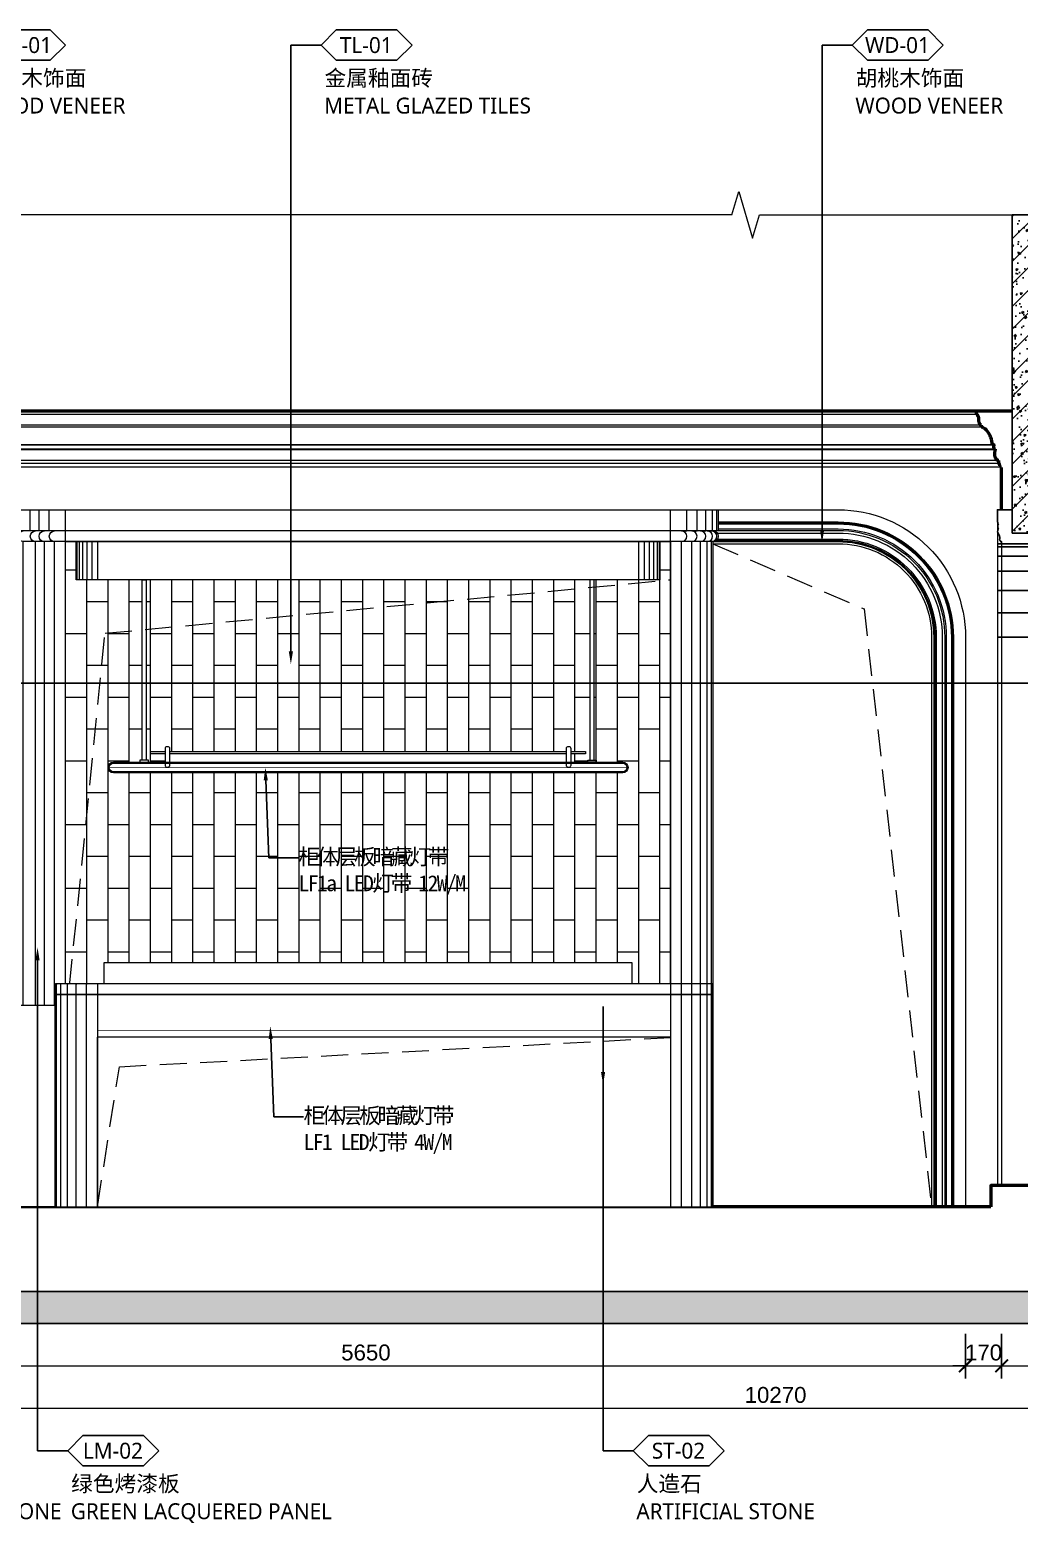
# Model space of a CAD drawing. Header units: millimetres. Extents: x 6321 to 120763, y -355 to 15211.
# Drawn here: x 86588 to 91249, y -225 to 6817 of the extents above; entities that cross this region are included whole.
import ezdxf
from ezdxf import colors
from ezdxf.entities.mleader import LeaderData, LeaderLine
from ezdxf.enums import TextEntityAlignment as Align
from ezdxf.math import Vec2, Vec3

# ---------------------------------------------------------------- set-up
doc = ezdxf.new("R2010")
doc.units = ezdxf.units.MM
doc.set_wipeout_variables(frame=1)
for name, pattern in [('_ACM-G-HIDDEN', [4.7625, 3.175, -1.5875]), ('D04-03 - PANTRY CABINET DETAIL 1$0$ACM-G-CENTER2', [28.575, 19.05, -3.175, 3.175, -3.175]), ('D04-03 - PANTRY CABINET DETAIL 1$0$DASHED', [19.05, 12.7, -6.35])]:
    doc.linetypes.add(name, pattern=pattern)
for name, color, linetype in [('0 @ 30 (1)', 7, 'Continuous'), ('WALL', 7, 'Continuous'), ('WALL TYPE$0$G-ANNO-NOTE-CH', 7, 'Continuous')]:
    doc.layers.add(name, color=color, linetype=linetype)
for name, color, linetype, lineweight in [('_ACM-A-ANNO-DIMS', 2, 'Continuous', 13), ('_ACM-A-ANNO-DIMS @ 30 (2)', 2, 'Continuous', 13), ('_ACM-A-DETL-PATT', 8, 'Continuous', 0), ('_ACM-A-DETL-THIN', 2, 'Continuous', 9), ('_ACM-A-ELVE-HACH', 251, 'Continuous', 9), ('_ACM-A-ELVE-HIDD', 1, '_ACM-G-HIDDEN', 13), ('_ACM-A-ELVE-MEDM', 3, 'Continuous', 25), ('_ACM-A-ELVE-THIK', 5, 'Continuous', 50), ('_ACM-A-GRID-DIMS', 2, 'Continuous', 18)]:
    doc.layers.add(name, color=color, linetype=linetype, lineweight=lineweight)
doc.styles.add('Arial', font='ARIALUNI.ttf')
doc.styles.add('Arial_1', font='arial.ttf', dxfattribs={"height": 75})
doc.styles.add('MtXpl_', font='SimSun.ttf')
doc.styles.add('WALL TYPE$0$Aecom Chinese', font='Microsoft YaHei.ttf')
doc.dimstyles.new('Aec-Arch-M-注释性', dxfattribs={"dimscale": 2, "dimtxt": 2.5, "dimasz": 2, "dimexe": 2, "dimexo": 2, "dimgap": 0.8, "dimtad": 1, "dimdec": 0, "dimrnd": 5, "dimzin": 3, "dimdsep": 46, "dimtxsty": 'Arial', "dimblk": 'WALL TYPE$0$_ArchTick', "dimcen": 2.5, "dimdle": 2, "dimclrd": 256, "dimclrt": 256, "dimazin": 2, "dimtfac": 0.75, "dimtdec": 0, "dimtix": 1, "dimtmove": 2, "dimatfit": 2, "dimfxl": 5, "dimfxlon": 1, "dimtolj": 1, "dimtzin": 0, "dimlwd": -1, "dimarcsym": 0})

# ---------------------------------------------------------------- blocks, each defined once
blk = doc.blocks.new('*U84')
at = {"color": 250}
for p, q in [((0, 590), (0, 0)), ((113.9, 590), (113.9, 0)), ((220, 590), (220, 0)), ((311.1, 590), (311.1, 0)), ((381.1, 590), (381.1, 0)), ((425, 590), (425, 0)), ((440, 590), (440, 0))]:
    blk.add_line(p, q, dxfattribs=at)
blk = doc.blocks.new('*U106')
h = blk.add_hatch(color=250)
h.dxf.hatch_style = 1
h.paths.add_polyline_path([(8790.7, -50), (8790.7, 100), (-2401.3, 100), (-2401.3, -50)])
blk.add_lwpolyline([(8790.7, -50), (8790.7, 100), (-2401.3, 100), (-2401.3, -50)], close=True)
blk = doc.blocks.new('*U107')
h = blk.add_hatch()
h.set_pattern_fill('0-钢筋混凝土001-DOM', color=250, scale=15, pattern_type=2)
h.set_pattern_definition([(45, (-250, -884.64), (-53.033, 53.033), []), (50, (-250, -884.64), (107.58903, -9.4128), [11.25, -123.75]), (355, (-250, -884.64), (-20.8127, 112.8288), [9, -99]), (100.4514, (-241.03, -885.42), (86.7764, 103.4159), [9.561, -105.1713]), (46.1842, (-250, -854.64), (160.0862, -24.8279), [16.875, -185.625]), (96.6356, (-236.66, -856.7), (140.1994, 146.1177), [14.3415, -157.757]), (351.1842, (-250, -854.64), (140.1993, 146.1178), [13.5, -148.5]), (21, (-235, -862.14), (89.53606, -60.39283), [11.25, -123.75]), (326, (-235, -862.14), (36.4973, 108.7725), [9, -99]), (71.4514, (-227.54, -867.17), (126.0334, 48.3796), [9.561, -105.1713]), (37.5, (-250, -884.64), (1.82398, 49.93408), [0.75, -97.8, 0.75, -100.5, 0.75, -99.375]), (7.5, (-250, -884.64), (39.46043, 59.16176), [0.75, -57.3, 0.75, -95.55, 0.75, -37.875]), (327.5, (-283.45, -884.64), (80.07337, -3.38323), [0.75, -37.5, 0.75, -117, 0.75, -155.25]), (317.5, (-298.45, -884.64), (87.47793, 15.01575), [0.75, -48.75, 0.75, -77.7, 0.75, -110.25])])
h.paths.add_polyline_path([(11880.4, -7843.9), (12330.4, -7843.9), (12330.4, -9344.2), (11880.4, -9344.2)])
blk.add_lwpolyline([(11880.4, -7843.9), (12330.4, -7843.9), (12330.4, -9344.2), (11880.4, -9344.2)], close=True)
blk = doc.blocks.new('K_1208044515')
at = {"layer": '_ACM-A-ELVE-THIK'}
for points in [[(60, 0), (60, -16.2)], [(34.1, -76.1), (34.3, -66.9)], [(-25.6, -161.5), (-24.3, -159.2), (-17.8, -159.2)], [(-60, -465.4), (-60, -265.4)], [(-60, -265.4), (-52.8, -265.4)], [(-46.3, -246.9), (-46.3, -233.1)]]:
    blk.add_lwpolyline(points, dxfattribs=at)
blk.add_lwpolyline([(-32, -182.3), (-30.8, -180, -3.820271)], format="xyb", dxfattribs=at)
for points in [[(34.3, -66.9), (35.3, -66.8), (37.2, -66.2), (39.9, -64.3), (42, -61.8), (44.4, -57.3), (46.2, -50.9), (46.7, -47.4), (46.8, -43.8)], [(46.8, -43.8), (46.8, -42), (46.8, -40.1), (47.2, -34.7), (47.9, -31.2), (48.9, -27.9), (50.1, -24.9), (51.5, -22.3), (54.1, -19.1), (56, -17.6), (57.9, -16.6), (59, -16.3), (60, -16.2)], [(-17.8, -159.2), (-9.5, -124.6), (-3, -109.8), (17.1, -84.5), (23.7, -80.1), (34.1, -76.1)], [(-46.3, -233.1), (-44.4, -233.1), (-42.4, -232.8), (-38.7, -231), (-35.3, -227.8), (-33.7, -225.7), (-31.1, -220.6), (-30.1, -217.7), (-29.2, -214.6), (-28.5, -211.4), (-28.1, -208.1), (-27.8, -204.6), (-28, -197.7), (-28.4, -194.3), (-29, -191.1), (-29.8, -188), (-30.8, -185), (-32, -182.3)], [(-30.8, -180), (-30, -180.2), (-29.3, -180.2), (-28.5, -180), (-27.8, -179.7), (-27.1, -179.2), (-26.5, -178.6), (-25.3, -176.9), (-24.4, -174.8), (-23.8, -172.4), (-23.6, -169.8), (-23.7, -167.2), (-23.9, -165.9), (-24.6, -163.5), (-25.6, -161.5)], [(-52.8, -265.4), (-52.2, -258.8), (-51.5, -255.9), (-50.4, -252.7), (-48.4, -249.2), (-46.3, -246.9)]]:
    blk.add_spline(points, degree=3, dxfattribs=at)
blk = doc.blocks.new('WALL TYPE$0$_ArchTick')
at = {"color": 0, "linetype": 'ByBlock', "const_width": 0.15}
blk.add_lwpolyline([(-0.5, -0.5), (0.5, 0.5)], dxfattribs=at)
blk = doc.blocks.new('*D244')
at = {"layer": '_ACM-A-ANNO-DIMS', "color": 0, "lineweight": -2, "transparency": 16777216}
for p, q in [((91166.6, 670.7), (91166.6, 460.7)), ((91716.4, 670.7), (91716.4, 460.7))]:
    blk.add_line(p, q, dxfattribs=at)
at = {"layer": '_ACM-A-ANNO-DIMS', "transparency": 16777216}
blk.add_line((91106.6, 520.7), (91776.4, 520.7), dxfattribs=at)
at = {"layer": 'Defpoints', "color": 0, "transparency": 16777216}
for p in [(91166.6, 1730.7), (91716.4, 1730.7), (91716.4, 520.7)]:
    blk.add_point(p, dxfattribs=at)
at = {"layer": '_ACM-A-ANNO-DIMS', "transparency": 16777216, "xscale": 60, "yscale": 60, "zscale": 60, "rotation": 180}
blk.add_blockref('WALL TYPE$0$_ArchTick', (91166.6, 520.7), dxfattribs=at)
at = {"layer": '_ACM-A-ANNO-DIMS', "transparency": 16777216, "xscale": 60, "yscale": 60, "zscale": 60}
blk.add_blockref('WALL TYPE$0$_ArchTick', (91716.4, 520.7), dxfattribs=at)
at = {"layer": '_ACM-A-ANNO-DIMS', "transparency": 16777216, "insert": (91441.5, 583), "char_height": 75, "attachment_point": 5, "style": 'Arial'}
blk.add_mtext('\\A1;550', dxfattribs=at)
blk = doc.blocks.new('*D245')
at = {"layer": '_ACM-A-ANNO-DIMS', "color": 0, "lineweight": -2, "transparency": 16777216}
for p, q in [((90996.5, 670.7), (90996.5, 460.7)), ((91166.6, 670.7), (91166.6, 460.7))]:
    blk.add_line(p, q, dxfattribs=at)
at = {"layer": '_ACM-A-ANNO-DIMS', "transparency": 16777216}
for p, q in [((90996.5, 520.7), (90936.5, 520.7)), ((90996.5, 520.7), (91166.6, 520.7)), ((91166.6, 520.7), (91226.6, 520.7))]:
    blk.add_line(p, q, dxfattribs=at)
at = {"layer": 'Defpoints', "color": 0, "transparency": 16777216}
for p in [(90996.5, 1730.7), (91166.6, 1730.7), (91166.6, 520.7)]:
    blk.add_point(p, dxfattribs=at)
at = {"layer": '_ACM-A-ANNO-DIMS', "transparency": 16777216, "xscale": 60, "yscale": 60, "zscale": 60}
blk.add_blockref('WALL TYPE$0$_ArchTick', (90996.5, 520.7), dxfattribs=at)
at = {"layer": '_ACM-A-ANNO-DIMS', "transparency": 16777216, "xscale": 60, "yscale": 60, "zscale": 60, "rotation": 180}
blk.add_blockref('WALL TYPE$0$_ArchTick', (91166.6, 520.7), dxfattribs=at)
at = {"layer": '_ACM-A-ANNO-DIMS', "transparency": 16777216, "insert": (91081.5, 583), "char_height": 75, "attachment_point": 5, "style": 'Arial'}
blk.add_mtext('\\A1;170', dxfattribs=at)
blk = doc.blocks.new('*D246')
at = {"layer": '_ACM-A-ANNO-DIMS', "color": 0, "lineweight": -2, "transparency": 16777216}
for p, q in [((85346.5, 670.7), (85346.5, 460.7)), ((90996.5, 670.7), (90996.5, 460.7))]:
    blk.add_line(p, q, dxfattribs=at)
at = {"layer": '_ACM-A-ANNO-DIMS', "transparency": 16777216}
blk.add_line((85286.5, 520.7), (91056.5, 520.7), dxfattribs=at)
at = {"layer": 'Defpoints', "color": 0, "transparency": 16777216}
for p in [(85346.5, 1730.7), (90996.5, 1730.7), (90996.5, 520.7)]:
    blk.add_point(p, dxfattribs=at)
at = {"layer": '_ACM-A-ANNO-DIMS', "transparency": 16777216, "xscale": 60, "yscale": 60, "zscale": 60, "rotation": 180}
blk.add_blockref('WALL TYPE$0$_ArchTick', (85346.5, 520.7), dxfattribs=at)
at = {"layer": '_ACM-A-ANNO-DIMS', "transparency": 16777216, "xscale": 60, "yscale": 60, "zscale": 60}
blk.add_blockref('WALL TYPE$0$_ArchTick', (90996.5, 520.7), dxfattribs=at)
at = {"layer": '_ACM-A-ANNO-DIMS', "transparency": 16777216, "insert": (88171.5, 583), "char_height": 75, "attachment_point": 5, "style": 'Arial'}
blk.add_mtext('\\A1;5650', dxfattribs=at)
blk = doc.blocks.new('*D248')
at = {"layer": '_ACM-A-ANNO-DIMS', "color": 0, "lineweight": -2, "transparency": 16777216}
for p, q in [((84966.6, 470.7), (84966.6, 260.7)), ((95236.5, 470.7), (95236.5, 260.7))]:
    blk.add_line(p, q, dxfattribs=at)
at = {"layer": '_ACM-A-ANNO-DIMS', "transparency": 16777216}
blk.add_line((84906.6, 320.7), (95296.5, 320.7), dxfattribs=at)
at = {"layer": 'Defpoints', "color": 0, "transparency": 16777216}
for p in [(84966.6, 1730.7), (95236.5, 1730.7), (95236.5, 320.7)]:
    blk.add_point(p, dxfattribs=at)
at = {"layer": '_ACM-A-ANNO-DIMS', "transparency": 16777216, "xscale": 60, "yscale": 60, "zscale": 60, "rotation": 180}
blk.add_blockref('WALL TYPE$0$_ArchTick', (84966.6, 320.7), dxfattribs=at)
at = {"layer": '_ACM-A-ANNO-DIMS', "transparency": 16777216, "xscale": 60, "yscale": 60, "zscale": 60}
blk.add_blockref('WALL TYPE$0$_ArchTick', (95236.5, 320.7), dxfattribs=at)
at = {"layer": '_ACM-A-ANNO-DIMS', "transparency": 16777216, "insert": (90101.5, 383), "char_height": 75, "attachment_point": 5, "style": 'Arial'}
blk.add_mtext('\\A1;10270', dxfattribs=at)
blk = doc.blocks.new('*U94')
for p, q in [((-0.65, 0), (-59.96, 0)), ((0.65, 0), (59.96, 0))]:
    blk.add_line(p, q)
blk.add_lwpolyline([(-0.65, 0), (-0.325, 1.1), (0.325, -1.1), (0.65, 0)])
blk = doc.blocks.new('A$Cde24ed31')
at = {"layer": '_ACM-A-DETL-PATT', "linetype": 'D04-03 - PANTRY CABINET DETAIL 1$0$DASHED', "ltscale": 0.15}
for p, q in [((-300, 329.2), (300, 329.2)), ((-300, 318.8), (300, 318.8))]:
    blk.add_line(p, q, dxfattribs=at)
for points in [[(-300, 460), (300, 460), (300, 0), (-300, 0)], [(-47.8, 405.9), (47.8, 405.9), (47.8, 361.1), (-47.8, 361.1)], [(-224.5, 257.4), (224.5, 257.4), (224.5, 52.1), (-224.5, 52.1)]]:
    blk.add_lwpolyline(points, close=True, dxfattribs=at)
blk = doc.blocks.new('*U113')
at = {"color": 250}
for p, q in [((0, 180), (0, 0)), ((25.9, 180), (25.9, 0)), ((50, 180), (50, 0)), ((70.7, 180), (70.7, 0)), ((86.6, 180), (86.6, 0)), ((96.6, 180), (96.6, 0)), ((100, 180), (100, 0))]:
    blk.add_line(p, q, dxfattribs=at)
blk = doc.blocks.new('*U114')
at = {"color": 250}
for p, q in [((0, 180), (0, 0)), ((25.9, 180), (25.9, 0)), ((50, 180), (50, 0)), ((70.7, 180), (70.7, 0)), ((86.6, 180), (86.6, 0)), ((96.6, 180), (96.6, 0)), ((100, 180), (100, 0))]:
    blk.add_line(p, q, dxfattribs=at)
blk = doc.blocks.new('K_1208153682')
at = {"layer": '_ACM-A-DETL-THIN'}
for points in [[(-862, -50), (2232, -50, 0.414214), (2235, -47), (2235, -3, 0.414214), (2232, 0), (-862, 0, 0.414214), (-865, -3), (-865, -47, 0.414214)], [(-865, -1050), (2235, -1050), (2235, -53, 0.414214), (2232, -50), (-862, -50, 0.414214), (-865, -53)]]:
    blk.add_lwpolyline(points, format="xyb", close=True, dxfattribs=at)
at = {"layer": '_ACM-A-DETL-THIN', "color": 8}
for points in [[(-858.2, -1050), (-858.2, -53, -0.414214), (-855.2, -50, -0.414214), (-858.2, -47), (-858.2, -3, -0.414214), (-855.2, 0)], [(-838.2, -1050), (-838.2, -53, -0.414214), (-835.2, -50, -0.414214), (-838.2, -47), (-838.2, -3, -0.414214), (-835.2, 0)], [(-806.4, -1050), (-806.4, -53, -0.414214), (-803.4, -50, -0.414214), (-806.4, -47), (-806.4, -3, -0.414214), (-803.4, 0)], [(-765, -1050), (-765, -53, -0.414214), (-762, -50, -0.414214), (-765, -47), (-765, -3, -0.414214), (-762, 0)], [(-716.8, -1050), (-716.8, -53, -0.414214), (-713.8, -50, -0.414214), (-716.8, -47), (-716.8, -3, -0.414214), (-713.8, 0)], [(2086.8, -1050), (2086.8, -53, 0.414214), (2083.8, -50, 0.414214), (2086.8, -47), (2086.8, -3, 0.414214), (2083.8, 0)], [(2135, -1050), (2135, -53, 0.414214), (2132, -50, 0.414214), (2135, -47), (2135, -3, 0.414214), (2132, 0)], [(2176.4, -1050), (2176.4, -53, 0.414214), (2173.4, -50, 0.414214), (2176.4, -47), (2176.4, -3, 0.414214), (2173.4, 0)], [(2208.2, -1050), (2208.2, -53, 0.414214), (2205.2, -50, 0.414214), (2208.2, -47), (2208.2, -3, 0.414214), (2205.2, 0)], [(2228.2, -1050), (2228.2, -53, 0.414214), (2225.2, -50, 0.414214), (2228.2, -47), (2228.2, -3, 0.414214), (2225.2, 0)]]:
    blk.add_lwpolyline(points, format="xyb", dxfattribs=at)
for points in [[(-665, 0), (-665, -1050)], [(2035, 0), (2035, -1050)]]:
    blk.add_lwpolyline(points, dxfattribs=at)
at = {"layer": '_ACM-A-DETL-THIN'}
blk.add_lwpolyline([(-2235, -100), (-865, -100), (-865, -1050), (-2235, -1050)], close=True, dxfattribs=at)
blk.add_lwpolyline([(-665, -1050), (-665, -253, -0.414214), (-662, -250), (2032, -250, -0.414214), (2035, -253), (2035, -1050)], format="xyb", dxfattribs=at)
at = {"layer": '_ACM-A-ELVE-HIDD', "linetype": 'D04-03 - PANTRY CABINET DETAIL 1$0$ACM-G-CENTER2', "ltscale": 10, "const_width": 3}
blk.add_lwpolyline([(-665, -220), (2035, -220)], dxfattribs=at)
at = {"layer": '_ACM-A-ELVE-HIDD', "ltscale": 40}
blk.add_lwpolyline([(-665, -1050), (-561.5, -390.5), (2035, -252.8)], dxfattribs=at)
blk = doc.blocks.new('海龙_1212181108')
blk.add_wipeout([(-865, -100), (-2235, -100), (-2235, -1050), (2235, -1050), (2235, 0), (-865, 0)]).dxf.layer = '_ACM-A-DETL-THIN'
blk.add_blockref('K_1208153682', (0, 0))
blk = doc.blocks.new('WHA12202707')
at = {"transparency": 16777216}
for p, q in [((2.38, 2.38), (0, 0)), ((11.91, 2.38), (2.38, 2.38)), ((11.91, 2.38), (14.29, 0)), ((2.38, -2.38), (0, 0)), ((11.91, -2.38), (14.29, 0)), ((2.38, -2.38), (11.91, -2.38))]:
    blk.add_line(p, q, dxfattribs=at)
at = {"transparency": 16777216, "style": 'WALL TYPE$0$Aecom Chinese'}
blk.add_attdef('英文2', (0.49, -14.58), '', height=2.5, dxfattribs=at)
at = {"layer": 'WALL TYPE$0$G-ANNO-NOTE-CH', "transparency": 16777216, "style": 'WALL TYPE$0$Aecom Chinese'}
blk.add_attdef('编号', text='', height=2.5, dxfattribs=at).set_placement((7.1, 0), align=Align.MIDDLE)
for tag, p in [('中文', (0.54, -5.18)), ('英文', (0.49, -9.51))]:
    blk.add_attdef(tag, text='', height=2.5, dxfattribs=at).set_placement(p, align=Align.MIDDLE_LEFT)

msp = doc.modelspace()

# ---------------------------------------------------------------- hatches: boundary and pattern name
at = {"layer": '_ACM-A-ELVE-HACH'}
h = msp.add_hatch(dxfattribs=at)
h.set_pattern_fill('工字贴300X100', color=256, angle=90, pattern_type=2)
h.set_pattern_definition([(90, (86756.48, 2320.73), (-100, 6e-15), []), (180, (86756.48, 2320.73), (-100, -150), [100, -100])])
h.paths.add_polyline_path([(89426.5, 2420.7), (89426.5, 2320.7), (89606.5, 2320.7), (89606.5, 4405.4), (89556.5, 4405.4), (89556.5, 4225.4), (89246.5, 4225.4), (89246.5, 3375.4), (89256.5, 3375.4), (89256.5, 3365.4), (89381.5, 3365.4, -1), (89381.5, 3315.4), (86981.5, 3315.4, -1), (86981.5, 3365.4), (87106.5, 3365.4), (87106.5, 3375.4), (87116.5, 3375.4), (87116.5, 4225.4), (86806.5, 4225.4), (86806.5, 4405.4), (86756.5, 4405.4), (86756.5, 2320.7), (86936.5, 2320.7), (86936.5, 2420.7)])
h.paths.add_polyline_path([(89116.5, 3415.3), (89116.5, 3430.3, -1), (89136.5, 3430.3), (89136.5, 3415.3), (89206.5, 3415.3), (89206.5, 3405.3), (89136.5, 3405.3), (89136.5, 3365.4), (89216.5, 3365.4), (89216.5, 3375.4), (89226.5, 3375.4), (89226.5, 4225.4), (87136.5, 4225.4), (87136.5, 3375.4), (87146.5, 3375.4), (87146.5, 3365.4), (87226.5, 3365.4), (87226.5, 3405.3), (87156.5, 3405.3), (87156.5, 3415.3), (87226.5, 3415.3), (87226.5, 3430.3, -1), (87246.5, 3430.3), (87246.5, 3415.3)], flags=17)

# ---------------------------------------------------------------- linework, layer by layer
msp.add_xline((51096.6, 3738.8), (1, 0))
at = {"layer": '_ACM-A-DETL-THIN', "color": 8}
for points in [[(91046.5, 5004.6), (85436.5, 5004.6)], [(91072.4, 4944.6), (85410.6, 4944.6)], [(91072.2, 4953.8), (85410.8, 4953.8)], [(91124.3, 4861.5), (85358.7, 4861.5)], [(91138.5, 4838.4), (85344.4, 4838.4)], [(91135, 4840.7), (85348, 4840.7)], [(91132, 4859.2), (85350.9, 4859.2)], [(91152.8, 4773.8), (85330.2, 4773.8)], [(91150.2, 4787.7), (85332.8, 4787.7)], [(86756.5, 4405.4), (86756.5, 4555.4)], [(89606.5, 4405.4), (89606.5, 4555.4)], [(89806.5, 4455.4), (86556.5, 4455.4)], [(91146.5, 4498.4), (91146.5, 1370.7)], [(89806.5, 4405.4), (86556.5, 4405.4)], [(91166.6, 4395.4), (91166.6, 1370.7)], [(91716.4, 3955.4), (91166.6, 3955.4)], [(87226.5, 3405.3), (87156.5, 3405.3), (87156.5, 3415.3), (87226.5, 3415.3)], [(87246.5, 3415.3), (89116.5, 3415.3)], [(89116.5, 3405.3), (87246.5, 3405.3)], [(89136.5, 3415.3), (89206.5, 3415.3), (89206.5, 3405.3), (89136.5, 3405.3)], [(89166.5, 2120.7), (89166.5, 2290.7), (87196.5, 2290.7), (87196.5, 2120.7)]]:
    msp.add_lwpolyline(points, dxfattribs=at)
at = {"layer": '_ACM-A-DETL-THIN'}
for points in [[(91159.3, 4755.4), (85323.7, 4755.4)], [(86756.5, 2463.5), (86756.5, 4405.4)], [(89606.5, 2120.7), (89606.5, 4405.4)], [(86606.5, 2050.7), (86606.5, 1320.7)], [(87206.5, 2050.7), (87206.5, 1320.7)], [(87806.5, 2050.7), (87806.5, 1320.7)], [(88306.5, 2050.7), (88306.5, 1320.7)], [(88906.5, 2050.7), (88906.5, 1320.7)]]:
    msp.add_lwpolyline(points, dxfattribs=at)
for points in [[(86556.5, 2120.7), (86556.5, 4405.4, -1), (86556.5, 4455.4), (86531.5, 4455.4), (86531.5, 4555.4), (89831.5, 4555.4), (89831.5, 4455.4), (89806.5, 4455.4, -1), (89806.5, 4405.4), (89806.5, 1270.7)], [(89831.5, 4555.4), (90396.5, 4555.4, -0.414214), (90996.5, 3955.4), (90996.5, 1270.7)], [(89806.5, 4395.4), (90396.5, 4395.4, -0.414214), (90836.5, 3955.4), (90836.5, 1270.7)]]:
    msp.add_lwpolyline(points, format="xyb", dxfattribs=at)
at = {"layer": '_ACM-A-DETL-THIN', "color": 8}
for points in [[(86615.1, 2120.7), (86615.1, 4405.4, -1), (86615.1, 4455.4), (86590.1, 4455.4), (86590.1, 4555.4)], [(86656.5, 2120.7), (86656.5, 4405.4, -1), (86656.5, 4455.4), (86631.5, 4455.4), (86631.5, 4555.4)], [(86704.7, 2120.7), (86704.7, 4405.4, -1), (86704.7, 4455.4), (86679.7, 4455.4), (86679.7, 4555.4)], [(89658.2, 2120.7), (89658.2, 4405.4, 1), (89658.2, 4455.4), (89683.2, 4455.4), (89683.2, 4555.4)], [(89706.5, 2120.7), (89706.5, 4405.4, 1), (89706.5, 4455.4), (89731.5, 4455.4), (89731.5, 4555.4)], [(89747.9, 2120.7), (89747.9, 4405.4, 1), (89747.9, 4455.4), (89772.9, 4455.4), (89772.9, 4555.4)], [(89779.7, 2120.7), (89779.7, 4405.4, 1), (89779.7, 4455.4), (89804.7, 4455.4), (89804.7, 4555.4)], [(89799.7, 2120.7), (89799.7, 4405.4, 1), (89799.7, 4455.4), (89824.7, 4455.4), (89824.7, 4555.4)], [(89826.4, 4445.5), (90396.5, 4445.5, -0.414214), (90886.6, 3955.4), (90886.6, 1270.7)], [(89831.5, 4498.4), (90396.5, 4498.4, -0.414214), (90939.5, 3955.4), (90939.5, 1270.7)], [(89831.5, 4493.6), (90396.5, 4493.6, -0.414214), (90934.7, 3955.4), (90934.7, 1270.7)], [(89831.5, 4488.8), (90396.5, 4488.8, -0.414214), (90929.9, 3955.4), (90929.9, 1270.7)], [(89831.5, 4465), (90396.5, 4465, -0.414214), (90906.1, 3955.4), (90906.1, 1270.7)], [(89831.5, 4457.8), (90396.5, 4457.8, -0.414214), (90898.9, 3955.4), (90898.9, 1270.7)], [(89806.7, 4405.4), (90396.5, 4405.4, -0.414214), (90846.5, 3955.4), (90846.5, 1270.7)], [(89819.4, 4408.9), (90396.5, 4408.9, -0.414214), (90850.1, 3955.4), (90850.1, 1270.7)], [(89822.7, 4411.3), (90396.5, 4411.3, -0.414214), (90852.4, 3955.4), (90852.4, 1270.7)], [(89827.8, 4417.3), (90396.5, 4417.3, -0.414214), (90858.4, 3955.4), (90858.4, 1270.7)]]:
    msp.add_lwpolyline(points, format="xyb", dxfattribs=at)
at = {"layer": '_ACM-A-DETL-THIN'}
for points in [[(86756.5, 4405.4), (89606.5, 4405.4), (89606.5, 2120.7), (86756.5, 2120.7)], [(89556.5, 4225.4), (86806.5, 4225.4), (86806.5, 4405.4), (89556.5, 4405.4)], [(86006.5, 2070.7), (89806.5, 2070.7), (89806.5, 2120.7), (86006.5, 2120.7)], [(89806.5, 2050.7), (86006.5, 2050.7), (86006.5, 1320.7), (89806.5, 1320.7)]]:
    msp.add_lwpolyline(points, close=True, dxfattribs=at)
at = {"layer": '_ACM-A-DETL-THIN', "color": 8}
for points in [[(87136.5, 3375.4), (87116.5, 3375.4), (87116.5, 4225.4), (87136.5, 4225.4)], [(89226.5, 3375.4), (89246.5, 3375.4), (89246.5, 4225.4), (89226.5, 4225.4)], [(87146.5, 3375.4), (87106.5, 3375.4), (87106.5, 3365.4), (87146.5, 3365.4)], [(89216.5, 3375.4), (89256.5, 3375.4), (89256.5, 3365.4), (89216.5, 3365.4)], [(89426.5, 2420.7), (86936.5, 2420.7), (86936.5, 2120.7), (89426.5, 2120.7)], [(89196.5, 2320.7), (87166.5, 2320.7), (87166.5, 2120.7), (89196.5, 2120.7)], [(87666.5, 2120.7), (87696.5, 2120.7), (87696.5, 2290.7), (87666.5, 2290.7)], [(88666.5, 2120.7), (88696.5, 2120.7), (88696.5, 2290.7), (88666.5, 2290.7)]]:
    msp.add_lwpolyline(points, close=True, dxfattribs=at)
for points in [[(87226.5, 3430.3, -1), (87246.5, 3430.3), (87246.5, 3350.3, -1), (87226.5, 3350.3)], [(89116.5, 3430.3, -1), (89136.5, 3430.3), (89136.5, 3350.3, -1), (89116.5, 3350.3)]]:
    msp.add_lwpolyline(points, format="xyb", close=True, dxfattribs=at)
at = {"layer": '_ACM-A-DETL-THIN'}
for points in [[(89381.5, 3365.4, -1), (89381.5, 3315.4), (86981.5, 3315.4, -1), (86981.5, 3365.4)], [(89381.5, 3360.4, -1), (89381.5, 3320.4), (86981.5, 3320.4, -1), (86981.5, 3360.4)]]:
    msp.add_lwpolyline(points, format="xyb", close=True, dxfattribs=at)
at = {"layer": '_ACM-A-ELVE-HIDD', "ltscale": 40}
for points in [[(89806.5, 4395.4), (90518.7, 4088.2), (90836.5, 1270.7)], [(86756.5, 2120.7), (86942.2, 3973.1), (89606.5, 4225.4)]]:
    msp.add_lwpolyline(points, dxfattribs=at)
at = {"layer": '_ACM-A-ELVE-HIDD', "linetype": 'D04-03 - PANTRY CABINET DETAIL 1$0$ACM-G-CENTER2', "ltscale": 3.8, "const_width": 3}
msp.add_lwpolyline([(86961.5, 3340.4), (89401.5, 3340.4)], dxfattribs=at)
at = {"layer": '_ACM-A-ELVE-MEDM'}
msp.add_lwpolyline([(91216.5, 4555.4), (91146.5, 4555.4), (91146.5, 4498.4, -0.37825), (91149.5, 4493.6, 0.623496), (91151.5, 4488.8, 0.284819), (91151.5, 4465, 0.636149), (91149.5, 4457.8, 0.282378), (91150, 4445.5, -0.186128), (91158.5, 4417.3, 0.824383), (91159.6, 4411.3), (91159.6, 4408.9, -0.262247), (91162.6, 4405.4), (91166.6, 4405.4), (91166.6, 4395.4), (91716.4, 4395.4)], format="xyb", dxfattribs=at)
at = {"layer": '_ACM-A-ELVE-THIK'}
for points in [[(91216.5, 5020.7), (85266.5, 5020.7)], [(91526.5, 1470.7), (91526.5, 1370.7), (91116.5, 1370.7), (91116.5, 1270.7)], [(91116.5, 1270.7), (85141.5, 1270.7)]]:
    msp.add_lwpolyline(points, dxfattribs=at)

# ---------------------------------------------------------------- block references
at = {"xscale": -1, "rotation": 270}
msp.add_blockref('*U84', (91146.5, 3955.4), dxfattribs=at)
at = {"layer": '_ACM-A-ANNO-DIMS', "linetype": 'Continuous', "ltscale": 2, "xscale": 100, "yscale": 100, "zscale": 100}
msp.add_blockref('*U94', (89960.5, 5945.7), dxfattribs=at)
at = {"layer": '_ACM-A-ANNO-DIMS', "yscale": 1.499999999999992}
for p, xscale, zscale in [((86906.5, 1340.7), 0.9333333333333348, 0.9333333333333348), ((87506.5, 1340.7), 0.9333333333333348, 0.9333333333333348), ((88056.5, 1340.7), 0.7666666666666679, 0.7666666666666679), ((88606.5, 1340.7), 0.9333333333333341, 0.9333333333333341), ((89356.5, 1340.7), 1.433333176028197, 1.433333176028197)]:
    msp.add_blockref('A$Cde24ed31', p, dxfattribs=dict(at, xscale=xscale, zscale=zscale))
at = {"layer": '_ACM-A-DETL-THIN', "xscale": -1}
msp.add_blockref('*U113', (86906.5, 4225.4), dxfattribs=at)
at = {"layer": '_ACM-A-DETL-THIN'}
msp.add_blockref('*U114', (89456.5, 4225.4), dxfattribs=at)
at = {"layer": '_ACM-A-ELVE-THIK', "xscale": -1}
msp.add_blockref('K_1208044515', (91106.5, 5020.7), dxfattribs=at)
at = {"layer": 'WALL', "rotation": 180}
msp.add_blockref('*U107', (103546.9, -3398.5), dxfattribs=at)
at = {"layer": 'WALL'}
msp.add_blockref('*U106', (86765.8, 770.7), dxfattribs=at)

# ---------------------------------------------------------------- texts
at = {"layer": '_ACM-A-GRID-DIMS', "style": 'MtXpl_'}
for s, p in [('冷藏', (86808.2, 1552.8)), ('冷藏', (87415.1, 1552.8)), ('冷冻', (87939.8, 1552.8)), ('冷热水', (88436.2, 1552.8)), ('设备柜', (89196.3, 1552.8))]:
    msp.add_text(s, height=75, dxfattribs=at).set_placement(p)

# ---------------------------------------------------------------- dimensions: what is measured, and where the dimension line sits
at = {"layer": '_ACM-A-ANNO-DIMS @ 30 (2)'}
for base, p1, p2, picture, middle in [((95236.5, 320.7), (84966.6, 1730.7), (95236.5, 1730.7), '*D248', (90101.5, 383)), ((90996.5, 520.7), (85346.5, 1730.7), (90996.5, 1730.7), '*D246', (88171.5, 583)), ((91166.6, 520.7), (90996.5, 1730.7), (91166.6, 1730.7), '*D245', (91081.5, 583)), ((91716.4, 520.7), (91166.6, 1730.7), (91716.4, 1730.7), '*D244', (91441.5, 583))]:
    dim = msp.add_linear_dim(base=base, p1=p1, p2=p2, dimstyle='Aec-Arch-M-注释性', override={"dimscale": 30, "dimzin": 8, "dimtix": 1, "dimtofl": 1, "dimtmove": 2, "dimatfit": 2}, dxfattribs=at)
    dim.commit()
    dim.dimension.update_dxf_attribs({"geometry": picture, "text_midpoint": middle})

# ---------------------------------------------------------------- leaders
at = {"layer": '0 @ 30 (1)'}
ml = msp.add_multileader_block('Standard', dxfattribs=at)
ml.set_content('WHA12202707', color=256, scale=30)
ml.set_attribute('编号', 'WD-01', width=0)
ml.set_attribute('中文', '胡桃木饰面', width=0)
ml.set_attribute('英文', 'WOOD VENEER', width=0)
ml.set_attribute('英文2', '', width=0)
ml.set_leader_properties(color=2)
ml.build(insert=Vec2(0, 0))
ml.multileader.update_dxf_attribs({"text_right_attachment_type": 6, "dogleg_length": 0.36, "arrow_head_size": 60, "scale": 30})
ctx = ml.context
ctx.base_point, ctx.scale, ctx.char_height, ctx.arrow_head_size, ctx.landing_gap_size, ctx.plane_origin = Vec3(86326.8, 6745.7), 30, 2250, 60, 2.7, Vec3(88022, 5372.5)
ctx.right_attachment = 6
notes = []
notes.append((ctx, [(0, (1, 1, 0), (86184.5, 6745.7), (1, 0), 142.2, [(1, [(86184.5, 4427.6), (86184.5, 4831.4)], 0, [])])]))
ctx.block.insert = Vec3(86326.8, 6745.7)
ml = msp.add_multileader_block('Standard', dxfattribs=at)
ml.set_content('WHA12202707', color=256, scale=30)
ml.set_attribute('编号', 'TL-01', width=0)
ml.set_attribute('中文', '金属釉面砖', width=0)
ml.set_attribute('英文', 'METAL GLAZED TILES', width=0)
ml.set_attribute('英文2', '', width=0)
ml.set_leader_properties(color=2)
ml.build(insert=Vec2(0, 0))
ml.multileader.update_dxf_attribs({"text_right_attachment_type": 6, "dogleg_length": 0.36, "arrow_head_size": 60, "scale": 30})
ctx = ml.context
ctx.base_point, ctx.scale, ctx.char_height, ctx.arrow_head_size, ctx.landing_gap_size, ctx.plane_origin = Vec3(87960.1, 6745.7), 30, 2250, 60, 2.7, Vec3(89655.3, 5372.5)
ctx.right_attachment = 6
notes.append((ctx, [(0, (1, 1, 0), (87817.9, 6745.7), (1, 0), 142.2, [(0, [(87817.9, 3827.8)], 0, [])])]))
ctx.block.insert = Vec3(87960.1, 6745.7)
ml = msp.add_multileader_block('Standard', dxfattribs=at)
ml.set_content('WHA12202707', color=256, scale=30)
ml.set_attribute('编号', 'WD-01', width=0)
ml.set_attribute('中文', '胡桃木饰面', width=0)
ml.set_attribute('英文', 'WOOD VENEER', width=0)
ml.set_attribute('英文2', '', width=0)
ml.set_leader_properties(color=2)
ml.build(insert=Vec2(0, 0))
ml.multileader.update_dxf_attribs({"text_right_attachment_type": 6, "dogleg_length": 0.36, "arrow_head_size": 60, "scale": 30})
ctx = ml.context
ctx.base_point, ctx.scale, ctx.char_height, ctx.arrow_head_size, ctx.landing_gap_size, ctx.plane_origin = Vec3(90462.8, 6745.7), 30, 2250, 60, 2.7, Vec3(92158, 5372.5)
ctx.right_attachment = 6
notes.append((ctx, [(0, (1, 1, 0), (90320.6, 6745.7), (1, 0), 142.2, [(0, [(90320.6, 4399.3)], 0, [])])]))
ctx.block.insert = Vec3(90462.8, 6745.7)
at = {"layer": '0 @ 30 (1)', "color": 2, "linetype": 'ByBlock', "lineweight": -2}
ml = msp.add_multileader_mtext('Standard', dxfattribs=at)
ml.set_content('\\pxsm1,ql,t0.75;{\\fSimHei|b0|i0|c134|p49;\\T0.85;\\C256;柜体层板暗藏灯带\\PLF1a LED灯带 12W/M }', color=2, style='Arial_1')
ml.set_leader_properties()
ml.build(insert=Vec2(0, 0))
ml.multileader.update_dxf_attribs({"dogleg_length": 1, "arrow_head_size": 60, "scale": 30})
ctx = ml.context
ctx.base_point, ctx.scale, ctx.char_height, ctx.arrow_head_size, ctx.landing_gap_size, ctx.plane_origin = Vec3(87854.3, 2914.4), 30, 75, 60, 0.09, Vec3(87385.9, 4672.8)
notes.append((ctx, [(0, (1, 1, 0), (87714.3, 2914.4), (1, 0), 140, [(0, [(87697.4, 3340.4)], 0, [])])]))
ctx.mtext.insert, ctx.mtext.flow_direction = Vec3(87854.4, 2957.6), 5
for ctx, leaders in notes:
    for number, flags, end, landing, length, lines in leaders:
        leader = LeaderData()
        leader.index, (leader.has_last_leader_line, leader.has_dogleg_vector, leader.attachment_direction) = number, flags
        leader.last_leader_point, leader.dogleg_vector, leader.dogleg_length = Vec3(end), Vec3(landing), length
        for number, points, colour, breaks in lines:
            line = LeaderLine()
            line.index, line.vertices, line.color, line.breaks = number, Vec3.list(points), colors.encode_raw_color(colour), breaks
            leader.lines.append(line)
        ctx.leaders.append(leader)

# ---------------------------------------------------------------- next in the draw order: block references
msp.add_blockref('海龙_1212181108', (87571.5, 2320.7))

# ---------------------------------------------------------------- next in the draw order: leaders
at = {"layer": '0 @ 30 (1)'}
ml = msp.add_multileader_block('Standard', dxfattribs=at)
ml.set_content('WHA12202707', color=256, scale=30)
ml.set_attribute('编号', 'LM-02', width=0)
ml.set_attribute('中文', '绿色烤漆板', width=0)
ml.set_attribute('英文', 'GREEN LACQUERED PANEL', width=0)
ml.set_attribute('英文2', '', width=0)
ml.set_leader_properties(color=2)
ml.build(insert=Vec2(0, 0))
ml.multileader.update_dxf_attribs({"text_right_attachment_type": 6, "dogleg_length": 0.36, "arrow_head_size": 60, "scale": 30})
ctx = ml.context
ctx.base_point, ctx.scale, ctx.char_height, ctx.arrow_head_size, ctx.landing_gap_size, ctx.plane_origin = Vec3(86766.4, 120.7), 30, 2250, 60, 2.7, Vec3(88461.6, -1252.5)
ctx.right_attachment = 6
notes = []
notes.append((ctx, [(0, (1, 1, 0), (86624.2, 120.7), (1, 0), 142.2, [(0, [(86624.2, 2492.2)], 0, [])])]))
ctx.block.insert = Vec3(86766.4, 120.7)
ml = msp.add_multileader_block('Standard', dxfattribs=at)
ml.set_content('WHA12202707', color=256, scale=30)
ml.set_attribute('编号', 'ST-02', width=0)
ml.set_attribute('中文', '人造石', width=0)
ml.set_attribute('英文', 'ARTIFICIAL STONE', width=0)
ml.set_attribute('英文2', '', width=0)
ml.set_leader_properties(color=2)
ml.build(insert=Vec2(0, 0))
ml.multileader.update_dxf_attribs({"text_right_attachment_type": 6, "dogleg_length": 0.36, "arrow_head_size": 60, "scale": 30})
ctx = ml.context
ctx.base_point, ctx.scale, ctx.char_height, ctx.arrow_head_size, ctx.landing_gap_size, ctx.plane_origin = Vec3(89431.1, 120.7), 30, 2250, 60, 2.7, Vec3(91126.3, -1252.5)
ctx.right_attachment = 6
notes.append((ctx, [(0, (1, 1, 0), (89288.9, 120.7), (1, 0), 142.2, [(1, [(89288.9, 1846.1), (89288.9, 2214.5)], 0, [])])]))
ctx.block.insert = Vec3(89431.1, 120.7)
at = {"layer": '0 @ 30 (1)', "color": 2, "linetype": 'ByBlock', "lineweight": -2}
ml = msp.add_multileader_mtext('Standard', dxfattribs=at)
ml.set_content('\\pxsm1,ql,t0.75;{\\fSimHei|b0|i0|c134|p49;\\T0.85;\\C256;柜体层板暗藏灯带\\PLF1 LED灯带 4W/M }', color=2, style='Arial_1')
ml.set_leader_properties()
ml.build(insert=Vec2(0, 0))
ml.multileader.update_dxf_attribs({"dogleg_length": 1, "arrow_head_size": 60, "scale": 30})
ctx = ml.context
ctx.base_point, ctx.scale, ctx.char_height, ctx.arrow_head_size, ctx.landing_gap_size, ctx.plane_origin = Vec3(87877.7, 1694.8), 30, 75, 60, 0.09, Vec3(87409.2, 3453.2)
notes.append((ctx, [(0, (1, 1, 0), (87737.7, 1694.8), (1, 0), 140, [(0, [(87720.8, 2120.7)], 0, [])])]))
ctx.mtext.insert, ctx.mtext.flow_direction = Vec3(87877.8, 1738), 5
at = {"layer": '0 @ 30 (1)'}
ml = msp.add_multileader_block('Standard', dxfattribs=at)
ml.set_content('WHA12202707', color=256, scale=30)
ml.set_attribute('编号', 'ST-02', width=0)
ml.set_attribute('中文', '人造石', width=0)
ml.set_attribute('英文', 'ARTIFICIAL STONE', width=0)
ml.set_attribute('英文2', '', width=0)
ml.set_leader_properties(color=2)
ml.build(insert=Vec2(0, 0))
ml.multileader.update_dxf_attribs({"text_right_attachment_type": 6, "dogleg_length": 0.36, "arrow_head_size": 60, "scale": 30})
ctx = ml.context
ctx.base_point, ctx.scale, ctx.char_height, ctx.arrow_head_size, ctx.landing_gap_size, ctx.plane_origin = Vec3(85881.3, 120.7), 30, 2250, 60, 2.7, Vec3(87576.6, -1252.5)
ctx.right_attachment = 6
notes.append((ctx, [(0, (1, 1, 0), (85739.1, 120.7), (1, 0), 142.2, [(0, [(85739.1, 1846.1)], 0, [])])]))
ctx.block.insert = Vec3(85881.3, 120.7)
for ctx, leaders in notes:
    for number, flags, end, landing, length, lines in leaders:
        leader = LeaderData()
        leader.index, (leader.has_last_leader_line, leader.has_dogleg_vector, leader.attachment_direction) = number, flags
        leader.last_leader_point, leader.dogleg_vector, leader.dogleg_length = Vec3(end), Vec3(landing), length
        for number, points, colour, breaks in lines:
            line = LeaderLine()
            line.index, line.vertices, line.color, line.breaks = number, Vec3.list(points), colors.encode_raw_color(colour), breaks
            leader.lines.append(line)
        ctx.leaders.append(leader)

doc.saveas('drawing.dxf')
